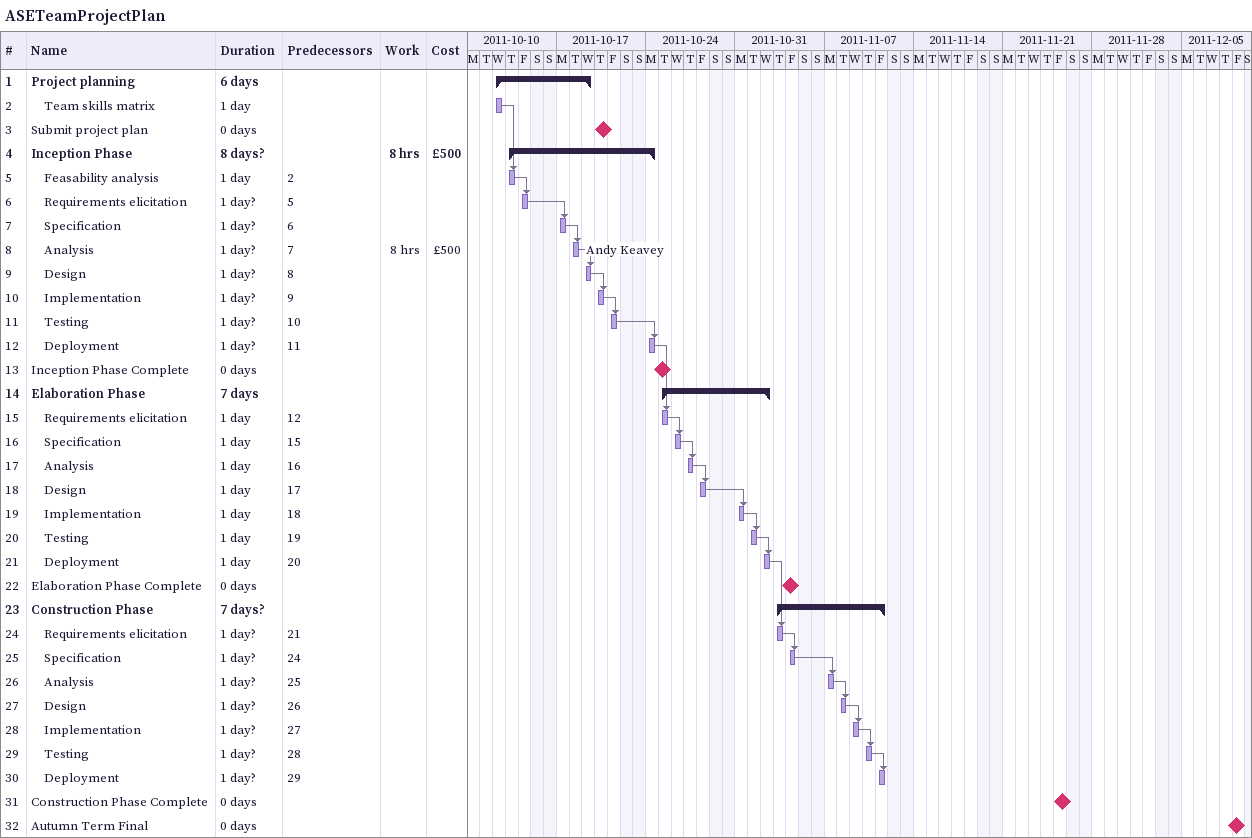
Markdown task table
ASETeamProjectPlan

| ID | Level | Task | Duration | Start | Finish | Predecessors | Resources | Work (h) | Cost (£) |
|---|---|---|---|---|---|---|---|---|---|
| 1 | 1 | **Project planning** | 6d | 2011-10-12 | 2011-10-19 |  |  |  |  |
| 2 | 2 | Team skills matrix | 1d | 2011-10-12 | 2011-10-12 |  |  |  |  |
| 3 | 1 | Submit project plan | 0d | 2011-10-20 | 2011-10-20 |  |  |  |  |
| 4 | 1 | **Inception Phase** | 8d? | 2011-10-13 | 2011-10-24 |  |  | 8 | 500 |
| 5 | 2 | Feasability analysis | 1d | 2011-10-13 | 2011-10-13 | 2 |  |  |  |
| 6 | 2 | Requirements elicitation | 1d? | 2011-10-14 | 2011-10-14 | 5 |  |  |  |
| 7 | 2 | Specification | 1d? | 2011-10-17 | 2011-10-17 | 6 |  |  |  |
| 8 | 2 | Analysis | 1d? | 2011-10-18 | 2011-10-18 | 7 | Andy Keavey | 8 | 500 |
| 9 | 2 | Design | 1d? | 2011-10-19 | 2011-10-19 | 8 |  |  |  |
| 10 | 2 | Implementation | 1d? | 2011-10-20 | 2011-10-20 | 9 |  |  |  |
| 11 | 2 | Testing | 1d? | 2011-10-21 | 2011-10-21 | 10 |  |  |  |
| 12 | 2 | Deployment | 1d? | 2011-10-24 | 2011-10-24 | 11 |  |  |  |
| 13 | 1 | Inception Phase Complete | 0d | 2011-10-25 | 2011-10-25 |  |  |  |  |
| 14 | 1 | **Elaboration Phase** | 7d | 2011-10-25 | 2011-11-02 |  |  |  |  |
| 15 | 2 | Requirements elicitation | 1d | 2011-10-25 | 2011-10-25 | 12 |  |  |  |
| 16 | 2 | Specification | 1d | 2011-10-26 | 2011-10-26 | 15 |  |  |  |
| 17 | 2 | Analysis | 1d | 2011-10-27 | 2011-10-27 | 16 |  |  |  |
| 18 | 2 | Design | 1d | 2011-10-28 | 2011-10-28 | 17 |  |  |  |
| 19 | 2 | Implementation | 1d | 2011-10-31 | 2011-10-31 | 18 |  |  |  |
| 20 | 2 | Testing | 1d | 2011-11-01 | 2011-11-01 | 19 |  |  |  |
| 21 | 2 | Deployment | 1d | 2011-11-02 | 2011-11-02 | 20 |  |  |  |
| 22 | 1 | Elaboration Phase Complete | 0d | 2011-11-04 | 2011-11-04 |  |  |  |  |
| 23 | 1 | **Construction Phase** | 7d? | 2011-11-03 | 2011-11-11 |  |  |  |  |
| 24 | 2 | Requirements elicitation | 1d? | 2011-11-03 | 2011-11-03 | 21 |  |  |  |
| 25 | 2 | Specification | 1d? | 2011-11-04 | 2011-11-04 | 24 |  |  |  |
| 26 | 2 | Analysis | 1d? | 2011-11-07 | 2011-11-07 | 25 |  |  |  |
| 27 | 2 | Design | 1d? | 2011-11-08 | 2011-11-08 | 26 |  |  |  |
| 28 | 2 | Implementation | 1d? | 2011-11-09 | 2011-11-09 | 27 |  |  |  |
| 29 | 2 | Testing | 1d? | 2011-11-10 | 2011-11-10 | 28 |  |  |  |
| 30 | 2 | Deployment | 1d? | 2011-11-11 | 2011-11-11 | 29 |  |  |  |
| 31 | 1 | Construction Phase Complete | 0d | 2011-11-25 | 2011-11-25 |  |  |  |  |
| 32 | 1 | Autumn Term Final | 0d | 2011-12-09 | 2011-12-09 |  |  |  |  |
